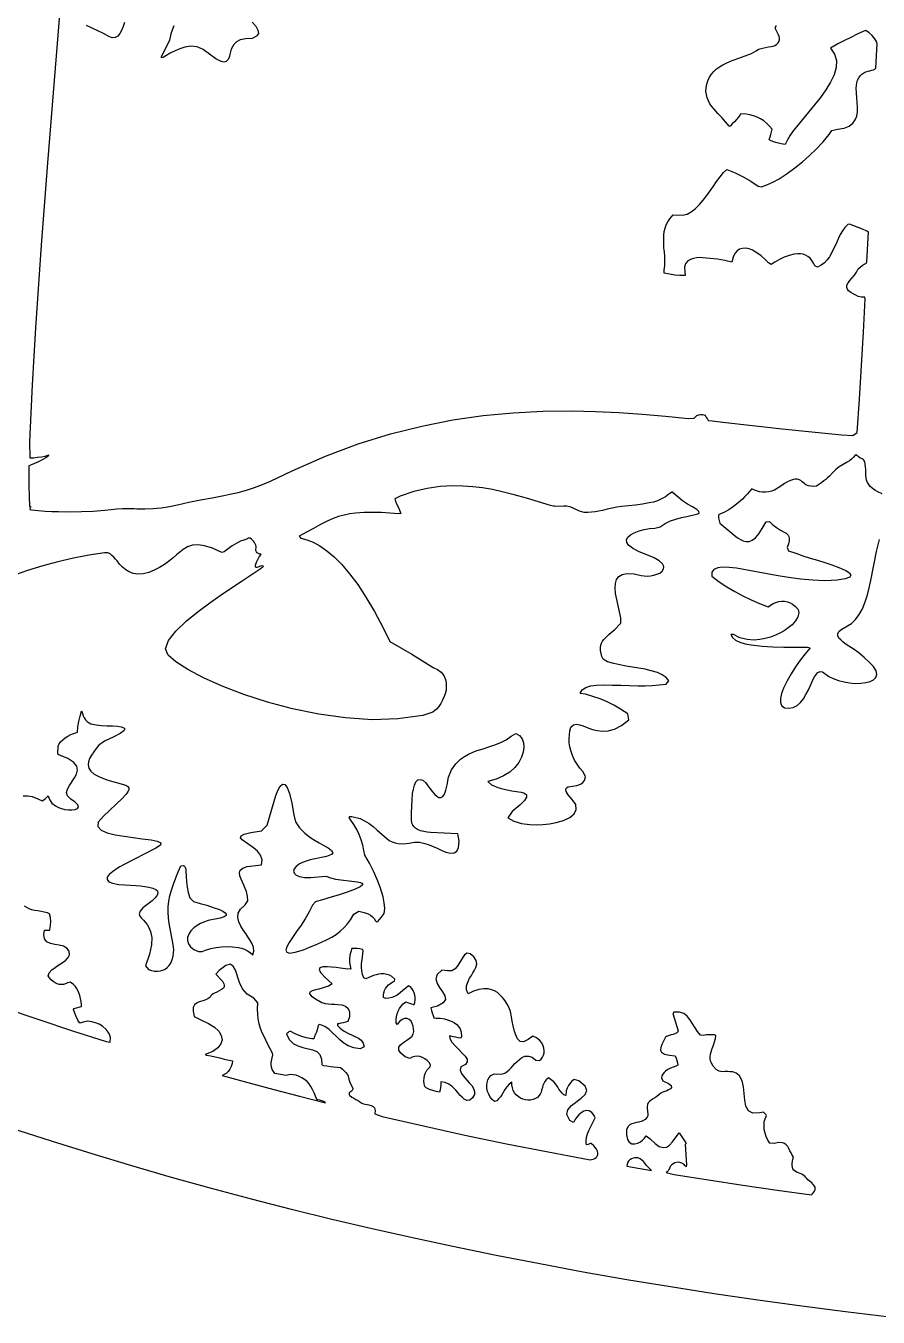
# Model space of a CAD drawing. Extents: x 0.2 to 24.2, y 0.3 to 12.3.
# Drawn here: x 5.67 to 9.49, y 0.42 to 6.2 of the extents above; entities that cross this region are included whole.
import ezdxf

# ---------------------------------------------------------------- set-up
doc = ezdxf.new("R2010")
doc.units = 0
doc.linetypes.add('0', pattern=[0])
doc.layers.add('1', color=7, linetype='0')

msp = doc.modelspace()

# ---------------------------------------------------------------- linework, layer by layer
at = {"layer": '1'}
for points in [[(5.829041, 6.326448), (5.797791, 5.957796), (5.76825, 5.5889), (5.740663, 5.220003), (5.715028, 4.850863), (5.707215, 4.723665), (5.700135, 4.596224), (5.694032, 4.468782), (5.688661, 4.341341), (5.689637, 4.268831), (5.706971, 4.269808), (5.724061, 4.271517), (5.741151, 4.273958), (5.757997, 4.277132), (5.773133, 4.282991), (5.773133, 4.281038), (5.770448, 4.277376), (5.766541, 4.273226), (5.761415, 4.269564), (5.744813, 4.260286), (5.727967, 4.251741), (5.710389, 4.243929), (5.692811, 4.236849), (5.685487, 4.233675), (5.68451, 4.188265), (5.684754, 4.142611), (5.685975, 4.0972), (5.688416, 4.05179), (5.689881, 4.051302), (5.691346, 4.051058), (5.692567, 4.05057), (5.694032, 4.050081), (5.689637, 4.040804), (5.689149, 4.040071), (5.689881, 4.038607), (5.69745, 4.036409), (5.727479, 4.033236), (5.757508, 4.030794), (5.787538, 4.029329), (5.817567, 4.028841), (5.869325, 4.028109), (5.921327, 4.029085), (5.973084, 4.031282), (6.024842, 4.034945), (6.053895, 4.038363), (6.079286, 4.041536), (6.10492, 4.043245), (6.130555, 4.043245), (6.15619, 4.042025), (6.168397, 4.041536), (6.205018, 4.04056), (6.241639, 4.042025), (6.278016, 4.045443), (6.314149, 4.051302), (6.349793, 4.059359), (6.401551, 4.070345), (6.453309, 4.080843), (6.505311, 4.090853), (6.557313, 4.100618), (6.584413, 4.106478), (6.62201, 4.114779), (6.65912, 4.124788), (6.695497, 4.136263), (6.731629, 4.149691), (6.76703, 4.164583), (6.862977, 4.211214), (7.013124, 4.2764), (7.159852, 4.331087), (7.303651, 4.376009), (7.444276, 4.411409), (7.582704, 4.438753), (7.71869, 4.458284), (7.853211, 4.47098), (7.986024, 4.477571), (8.117372, 4.479036), (8.221864, 4.476351), (8.326112, 4.471712), (8.43036, 4.464876), (8.534364, 4.456087), (8.638368, 4.445345), (8.66327, 4.446077), (8.668397, 4.453157), (8.675233, 4.458773), (8.68329, 4.462191), (8.692079, 4.463655), (8.700868, 4.462679), (8.705995, 4.461458), (8.710877, 4.459749), (8.715028, 4.454134), (8.718934, 4.448519), (8.722596, 4.442659), (8.726258, 4.4368), (8.743592, 4.434114), (8.790956, 4.428988), (8.923768, 4.413363), (9.056825, 4.398714), (9.189881, 4.385042), (9.323182, 4.372347), (9.372499, 4.368441), (9.392762, 4.382845), (9.403016, 4.532259), (9.412293, 4.681673), (9.420594, 4.831087), (9.427674, 4.980745), (9.426209, 4.987581), (9.409852, 4.987825), (9.397401, 4.991488), (9.385926, 4.99637), (9.37494, 5.00223), (9.364442, 5.008821), (9.354432, 5.01639), (9.348573, 5.023958), (9.346131, 5.031771), (9.346375, 5.039827), (9.348817, 5.047396), (9.353456, 5.053988), (9.359559, 5.062044), (9.370301, 5.074251), (9.380067, 5.086946), (9.389344, 5.100374), (9.397645, 5.11429), (9.405457, 5.122591), (9.414491, 5.129671), (9.424256, 5.13553), (9.434754, 5.139925), (9.436463, 5.147249), (9.442567, 5.278841), (9.435975, 5.282747), (9.416688, 5.291536), (9.397401, 5.299837), (9.377625, 5.30765), (9.35785, 5.314974), (9.35077, 5.313509), (9.338075, 5.299593), (9.326844, 5.284456), (9.316834, 5.268343), (9.308534, 5.251497), (9.301209, 5.234407), (9.293641, 5.217562), (9.285584, 5.20096), (9.277528, 5.184359), (9.268739, 5.168978), (9.257997, 5.154818), (9.24579, 5.142122), (9.232118, 5.130892), (9.215516, 5.122347), (9.202577, 5.128695), (9.197206, 5.140657), (9.190125, 5.151888), (9.181581, 5.161898), (9.171571, 5.170443), (9.161317, 5.175814), (9.150575, 5.17972), (9.1391, 5.181673), (9.127625, 5.181917), (9.111024, 5.180452), (9.088319, 5.174593), (9.066102, 5.166536), (9.044862, 5.156527), (9.024598, 5.144564), (9.007752, 5.134066), (8.995545, 5.14139), (8.97992, 5.158236), (8.962586, 5.173128), (8.943788, 5.186556), (8.923768, 5.197786), (8.91327, 5.202181), (8.90204, 5.205111), (8.890809, 5.206575), (8.879334, 5.206331), (8.866395, 5.202913), (8.855165, 5.195345), (8.845155, 5.182894), (8.837342, 5.166292), (8.831727, 5.144808), (8.799745, 5.151644), (8.767274, 5.157259), (8.734803, 5.161409), (8.702088, 5.164583), (8.687928, 5.165071), (8.673768, 5.163851), (8.659852, 5.160921), (8.64618, 5.156771), (8.633241, 5.148714), (8.624207, 5.137239), (8.619813, 5.121614), (8.62079, 5.101839), (8.623231, 5.084505), (8.599549, 5.084505), (8.575868, 5.086458), (8.552186, 5.090364), (8.529237, 5.09598), (8.529237, 5.108431), (8.53119, 5.128939), (8.531922, 5.149202), (8.531434, 5.16971), (8.529725, 5.190218), (8.527772, 5.209017), (8.526795, 5.227816), (8.526551, 5.246614), (8.52704, 5.265413), (8.529237, 5.281038), (8.532899, 5.296175), (8.53827, 5.310823), (8.54535, 5.324739), (8.553895, 5.337923), (8.56952, 5.356234), (8.611268, 5.35428), (8.631043, 5.359652), (8.650086, 5.369417), (8.668153, 5.383333), (8.686463, 5.402132), (8.703553, 5.421663), (8.719666, 5.442171), (8.734803, 5.463655), (8.748963, 5.484652), (8.763612, 5.505404), (8.778993, 5.525667), (8.794618, 5.545687), (8.809022, 5.558626), (8.845887, 5.543489), (8.881776, 5.5264), (8.916688, 5.506868), (8.950135, 5.48514), (8.964295, 5.48221), (8.988954, 5.489779), (9.015565, 5.501741), (9.043397, 5.517366), (9.079286, 5.541048), (9.113954, 5.566195), (9.147401, 5.593294), (9.179627, 5.621614), (9.210389, 5.651644), (9.239686, 5.682894), (9.267518, 5.715609), (9.278993, 5.732943), (9.304872, 5.73929), (9.334657, 5.744417), (9.357362, 5.753206), (9.373475, 5.765657), (9.384217, 5.780794), (9.390565, 5.798128), (9.393739, 5.817415), (9.393983, 5.838167), (9.39203, 5.859407), (9.390565, 5.880404), (9.389344, 5.901644), (9.388368, 5.922884), (9.3891, 5.934847), (9.391297, 5.94681), (9.394715, 5.958284), (9.399842, 5.969271), (9.405946, 5.97806), (9.413514, 5.985384), (9.422059, 5.991488), (9.431581, 5.996126), (9.441834, 5.999056), (9.449647, 6.000765), (9.457459, 6.002962), (9.465028, 6.005648), (9.472352, 6.008577), (9.476502, 6.012484), (9.481385, 6.122103), (9.480897, 6.128939), (9.471375, 6.144075), (9.459901, 6.157991), (9.446473, 6.169954), (9.431825, 6.180208), (9.421815, 6.177523), (9.393006, 6.163851), (9.363954, 6.149935), (9.335389, 6.136019), (9.306581, 6.121859), (9.273622, 6.102571), (9.290956, 6.075716), (9.2995, 6.046175), (9.29828, 6.014925), (9.289247, 5.982454), (9.273622, 5.949495), (9.25287, 5.91556), (9.228211, 5.881868), (9.120545, 5.750521), (9.106385, 5.731722), (9.093202, 5.712191), (9.081239, 5.692171), (9.070497, 5.671175), (9.052674, 5.673861), (9.035096, 5.678011), (9.018006, 5.683382), (9.001405, 5.690218), (8.999207, 5.693148), (9.00287, 5.704622), (9.006288, 5.716341), (9.009217, 5.72806), (9.011659, 5.739779), (9.000672, 5.753206), (8.988465, 5.765413), (8.975038, 5.7764), (8.960633, 5.785677), (8.945252, 5.793489), (8.928895, 5.799837), (8.912293, 5.804232), (8.895204, 5.806917), (8.87079, 5.808382), (8.868348, 5.803011), (8.860536, 5.792269), (8.852235, 5.782015), (8.843202, 5.772493), (8.833436, 5.76346), (8.824159, 5.75223), (8.819764, 5.75345), (8.803163, 5.772493), (8.786317, 5.791536), (8.769227, 5.810335), (8.752137, 5.82889), (8.742372, 5.841341), (8.733827, 5.853304), (8.726747, 5.866243), (8.721375, 5.879915), (8.717713, 5.894075), (8.71576, 5.908724), (8.716493, 5.924349), (8.719666, 5.940706), (8.724549, 5.956331), (8.731629, 5.971468), (8.740418, 5.985384), (8.751405, 5.997835), (8.763612, 6.009066), (8.776795, 6.019075), (8.790956, 6.027376), (8.806092, 6.034456), (8.825868, 6.043001), (8.907655, 6.073275), (8.918885, 6.078402), (8.929872, 6.084017), (8.940614, 6.090364), (8.950868, 6.0972), (8.956483, 6.099398), (8.969178, 6.102327), (8.982118, 6.105013), (8.995057, 6.107454), (9.007997, 6.109407), (9.016053, 6.111361), (9.023866, 6.114534), (9.03119, 6.118441), (9.038026, 6.123568), (9.041932, 6.130648), (9.044374, 6.13846), (9.044862, 6.146517), (9.043397, 6.154329), (9.040223, 6.161898), (9.027772, 6.188021), (9.027284, 6.192171), (9.027772, 6.196321), (9.029481, 6.199984), (9.032166, 6.203157)], [(6.112733, 6.216585), (6.106874, 6.198763), (6.100526, 6.181185), (6.092713, 6.167269), (6.083436, 6.156038), (6.071961, 6.149202), (6.058778, 6.147982), (6.043397, 6.153841), (6.018739, 6.16678), (5.993836, 6.179476), (5.96869, 6.191683), (5.943299, 6.203402)], [(6.684266, 6.218782), (6.700624, 6.199984), (6.710389, 6.18265), (6.712586, 6.167757), (6.704286, 6.155062), (6.684022, 6.145784), (6.654725, 6.143587), (6.631532, 6.139437), (6.614442, 6.130892), (6.602479, 6.118685), (6.596375, 6.108187), (6.591249, 6.0972), (6.587342, 6.085726), (6.584657, 6.073763), (6.580995, 6.060335), (6.575868, 6.049105), (6.568788, 6.041536), (6.558045, 6.039339), (6.542665, 6.043734), (6.521424, 6.05472), (6.46576, 6.096224), (6.438172, 6.10721), (6.410829, 6.11014), (6.383729, 6.106478), (6.361268, 6.099154), (6.33954, 6.09012), (6.318299, 6.079378), (6.29828, 6.067171), (6.286317, 6.060335), (6.279237, 6.058382), (6.278504, 6.063509), (6.28412, 6.077181), (6.315858, 6.137972), (6.323182, 6.17264), (6.335633, 6.202913)], [(9.50409, 4.107454), (9.484315, 4.11722), (9.475282, 4.122347), (9.466737, 4.128206), (9.458436, 4.134554), (9.450624, 4.14139), (9.444032, 4.149935), (9.438661, 4.159212), (9.434754, 4.169466), (9.432557, 4.179964), (9.431825, 4.190706), (9.431581, 4.203646), (9.430848, 4.216585), (9.430116, 4.22928), (9.428895, 4.24222), (9.426698, 4.250032), (9.425477, 4.254915), (9.422791, 4.259066), (9.419129, 4.262239), (9.414491, 4.264437), (9.407166, 4.268343), (9.400086, 4.272738), (9.393495, 4.27762), (9.386903, 4.282747), (9.384217, 4.281282), (9.376161, 4.272005), (9.367372, 4.26346), (9.357606, 4.255892), (9.347108, 4.249544), (9.329286, 4.240023), (9.31244, 4.228792), (9.296327, 4.216341), (9.281678, 4.202669), (9.268006, 4.187532), (9.260194, 4.17972), (9.252137, 4.172396), (9.243592, 4.16556), (9.234559, 4.159456), (9.228944, 4.154818), (9.223329, 4.150667), (9.217225, 4.146761), (9.211122, 4.143099), (9.199159, 4.141634), (9.186952, 4.142122), (9.174989, 4.144075), (9.163514, 4.147738), (9.157655, 4.152376), (9.151795, 4.157259), (9.145936, 4.162386), (9.140321, 4.167513), (9.132508, 4.171419), (9.124207, 4.173616), (9.115418, 4.173861), (9.106874, 4.172396), (9.093446, 4.167269), (9.080506, 4.161165), (9.068055, 4.154085), (9.056092, 4.146029), (9.022645, 4.125032), (9.009706, 4.12015), (8.996522, 4.116732), (8.98285, 4.115267), (8.969178, 4.115511), (8.955506, 4.117708), (8.942323, 4.12137), (8.929627, 4.126741), (8.920594, 4.130648), (8.910829, 4.118685), (8.900331, 4.106966), (8.889588, 4.095736), (8.878602, 4.084749), (8.859803, 4.067171), (8.839784, 4.051302), (8.818299, 4.037142), (8.795838, 4.024935), (8.790711, 4.022982), (8.785584, 4.020784), (8.780457, 4.018343), (8.775331, 4.015902), (8.772401, 4.012239), (8.771424, 4.007601), (8.772157, 4.000521), (8.77826, 3.977327), (8.840516, 3.924349), (8.850038, 3.916536), (8.860291, 3.909456), (8.871034, 3.903353), (8.88202, 3.897738), (8.895692, 3.894564), (8.90912, 3.89554), (8.923036, 3.900911), (8.93744, 3.911898), (8.952332, 3.928499), (8.967957, 3.952425), (8.984803, 3.982943), (8.999452, 3.984407), (9.015077, 3.970003), (9.032166, 3.957064), (9.049989, 3.945345), (9.069032, 3.935579), (9.074403, 3.932161), (9.079041, 3.928011), (9.083192, 3.923128), (9.08661, 3.917757), (9.088319, 3.908968), (9.088075, 3.897982), (9.085145, 3.88431), (9.079774, 3.867952), (9.085145, 3.853304), (9.117372, 3.842073), (9.149598, 3.831331), (9.182069, 3.820833), (9.214784, 3.811068), (9.247254, 3.801302), (9.279237, 3.790316), (9.310731, 3.778109), (9.341981, 3.764925), (9.358582, 3.754183), (9.36493, 3.744417), (9.359071, 3.735628), (9.339295, 3.72806), (9.303163, 3.721712), (9.24994, 3.718782), (9.194764, 3.721712), (9.139588, 3.726839), (9.084657, 3.733919), (9.029969, 3.742952), (8.853211, 3.774935), (8.819276, 3.778841), (8.790956, 3.779573), (8.76825, 3.776888), (8.751405, 3.769564), (8.741395, 3.757601), (8.741639, 3.73929), (8.774842, 3.714876), (8.809266, 3.692171), (8.844422, 3.670931), (8.880799, 3.6514), (8.917909, 3.633577), (8.95575, 3.61722), (8.994325, 3.602816), (9.005311, 3.610628), (9.01703, 3.61722), (9.029237, 3.622591), (9.042176, 3.626497), (9.054872, 3.627962), (9.067567, 3.627474), (9.080018, 3.625032), (9.091981, 3.620882), (9.103211, 3.614779), (9.116883, 3.604525), (9.12787, 3.591341), (9.131532, 3.575716), (9.127381, 3.558626), (9.117127, 3.54056), (9.101014, 3.522493), (9.084168, 3.508333), (9.066102, 3.495882), (9.047059, 3.484896), (9.02704, 3.475618), (9.00409, 3.467073), (8.980409, 3.460482), (8.956239, 3.456087), (8.931825, 3.454134), (8.899598, 3.456331), (8.868104, 3.464144), (8.838319, 3.478548), (8.826844, 3.478792), (8.834413, 3.46512), (8.848084, 3.453646), (8.867127, 3.444613), (8.891053, 3.437288), (8.918153, 3.431917), (8.966981, 3.42679), (9.015809, 3.423616), (9.064881, 3.422152), (9.113954, 3.42264), (9.170594, 3.422884), (9.182557, 3.41971), (9.15912, 3.392122), (9.136903, 3.363558), (9.116395, 3.333773), (9.097108, 3.303255), (9.079286, 3.271761), (9.063172, 3.23929), (9.053895, 3.214632), (9.049012, 3.192659), (9.048768, 3.174593), (9.054383, 3.160677), (9.066834, 3.1514), (9.086122, 3.148958), (9.106629, 3.152376), (9.124207, 3.161409), (9.139344, 3.174593), (9.152528, 3.19095), (9.16327, 3.209749), (9.173524, 3.228792), (9.182801, 3.248323), (9.191346, 3.268099), (9.196229, 3.279085), (9.202088, 3.289583), (9.208924, 3.299593), (9.216737, 3.30887), (9.226502, 3.313509), (9.237245, 3.312288), (9.265565, 3.291536), (9.28534, 3.281282), (9.309266, 3.272738), (9.33368, 3.266634), (9.358582, 3.262239), (9.383729, 3.260286), (9.40912, 3.26053), (9.431581, 3.26346), (9.451112, 3.268343), (9.466249, 3.276155), (9.476258, 3.286654), (9.480165, 3.299837), (9.476991, 3.31595), (9.465272, 3.335238), (9.446717, 3.355745), (9.423524, 3.376497), (9.399354, 3.396273), (9.374207, 3.414583), (9.348084, 3.431429), (9.337831, 3.438509), (9.328065, 3.446077), (9.318788, 3.454378), (9.310243, 3.463167), (9.30536, 3.473177), (9.305604, 3.482943), (9.311707, 3.493196), (9.324159, 3.50345), (9.366639, 3.528109), (9.385682, 3.546175), (9.401795, 3.568148), (9.415711, 3.594027), (9.427918, 3.624788), (9.438172, 3.656038), (9.446717, 3.688021), (9.453309, 3.720247), (9.478456, 3.85013), (9.492127, 3.903597)], [(5.66034, 2.757113), (5.679139, 2.757845), (5.700624, 2.75345), (5.725038, 2.743929), (5.745057, 2.734652), (5.752381, 2.739534), (5.759217, 2.744905), (5.765565, 2.751009), (5.771424, 2.757357), (5.777284, 2.740999), (5.788758, 2.724886), (5.804139, 2.712435), (5.817567, 2.705355), (5.831971, 2.699739), (5.846864, 2.696077), (5.862, 2.694124), (5.877381, 2.694124), (5.892518, 2.695833), (5.902772, 2.700716), (5.906922, 2.70804), (5.904237, 2.717073), (5.893006, 2.72806), (5.872499, 2.741488), (5.858094, 2.75638), (5.853944, 2.771761), (5.857606, 2.78763), (5.866639, 2.803988), (5.889588, 2.837679), (5.898866, 2.854769), (5.903016, 2.872103), (5.899842, 2.889681), (5.886415, 2.906771), (5.860291, 2.923616), (5.819276, 2.940706), (5.81537, 2.94388), (5.816834, 2.981478), (5.818788, 2.986605), (5.827332, 2.998079), (5.837098, 3.008333), (5.84784, 3.017122), (5.860047, 3.024691), (5.872743, 3.030794), (5.879823, 3.033968), (5.887147, 3.036654), (5.894715, 3.039095), (5.902284, 3.041292), (5.904725, 3.065462), (5.908875, 3.089144), (5.914247, 3.112825), (5.921327, 3.136019), (5.923036, 3.135775), (5.924745, 3.125277), (5.927918, 3.115023), (5.932801, 3.105501), (5.939149, 3.096712), (5.946717, 3.089388), (5.955506, 3.08304), (5.962831, 3.079622), (5.986756, 3.075472), (6.010926, 3.072298), (6.035096, 3.070345), (6.05951, 3.069613), (6.081239, 3.068148), (6.098817, 3.06595), (6.110536, 3.062044), (6.114686, 3.056429), (6.110047, 3.047884), (6.094178, 3.036654), (6.066102, 3.021273), (6.02411, 3.001741), (5.997743, 2.983187), (5.986756, 2.968782), (5.976258, 2.954134), (5.966249, 2.938997), (5.956971, 2.923616), (5.9516, 2.909456), (5.950135, 2.89554), (5.953309, 2.88138), (5.962342, 2.867952), (5.978211, 2.854769), (6.001893, 2.841585), (6.034364, 2.82889), (6.119081, 2.804232), (6.12787, 2.799349), (6.132752, 2.793489), (6.132752, 2.785921), (6.128114, 2.775667), (6.118592, 2.762484), (6.102967, 2.745394), (6.019715, 2.66678), (5.995545, 2.639193), (5.994081, 2.619417), (6.008485, 2.603792), (6.03534, 2.592073), (6.070985, 2.582796), (6.111268, 2.576693), (6.151551, 2.570833), (6.191834, 2.565462), (6.232362, 2.560335), (6.259706, 2.553988), (6.275331, 2.546663), (6.274842, 2.536898), (6.25287, 2.522493), (6.109315, 2.448763), (6.092225, 2.439241), (6.075868, 2.428743), (6.059999, 2.417269), (6.044862, 2.404818), (6.036073, 2.392855), (6.03534, 2.382113), (6.042665, 2.373079), (6.060243, 2.365999), (6.087586, 2.360384), (6.165711, 2.355989), (6.184754, 2.354525), (6.203553, 2.352083), (6.222108, 2.348665), (6.240663, 2.344515), (6.253846, 2.338655), (6.261415, 2.331575), (6.263124, 2.32303), (6.259706, 2.313021), (6.250672, 2.301302), (6.236756, 2.287874), (6.195741, 2.255892), (6.18329, 2.241243), (6.179139, 2.229525), (6.181581, 2.219271), (6.188661, 2.209749), (6.197694, 2.200716), (6.205995, 2.191195), (6.214051, 2.181185), (6.221375, 2.170687), (6.230165, 2.150179), (6.235047, 2.123568), (6.234071, 2.09012), (6.22577, 2.048372), (6.207948, 1.996859), (6.221131, 1.980257), (6.233827, 1.975863), (6.24701, 1.973177), (6.260438, 1.972445), (6.273866, 1.973665), (6.285096, 1.976839), (6.295594, 1.98221), (6.304872, 1.98929), (6.312684, 1.997835), (6.321473, 2.011751), (6.327088, 2.025423), (6.330995, 2.039583), (6.333192, 2.054232), (6.333436, 2.06888), (6.331727, 2.092318), (6.312928, 2.186312), (6.309754, 2.211214), (6.308534, 2.236116), (6.309266, 2.261019), (6.311952, 2.285921), (6.316834, 2.310335), (6.32367, 2.334505), (6.332704, 2.362337), (6.342957, 2.390169), (6.354188, 2.417269), (6.366151, 2.444124), (6.375428, 2.445589), (6.381532, 2.442171), (6.385438, 2.4368), (6.387635, 2.42972), (6.388368, 2.420931), (6.388612, 2.396761), (6.390321, 2.372591), (6.393495, 2.348421), (6.398377, 2.324739), (6.405946, 2.300814), (6.422791, 2.283968), (6.452088, 2.275911), (6.481141, 2.267366), (6.510194, 2.258089), (6.538758, 2.248079), (6.553651, 2.240999), (6.564149, 2.234407), (6.569032, 2.227816), (6.567811, 2.221468), (6.559022, 2.215609), (6.542176, 2.210482), (6.487977, 2.199007), (6.470643, 2.193392), (6.454041, 2.186068), (6.438416, 2.177279), (6.423524, 2.16678), (6.409852, 2.153353), (6.400575, 2.138704), (6.395692, 2.123812), (6.395448, 2.109407), (6.399842, 2.095247), (6.409364, 2.082064), (6.424256, 2.070345), (6.44452, 2.060823), (6.461366, 2.060579), (6.475282, 2.066927), (6.498963, 2.074007), (6.523133, 2.079134), (6.547791, 2.082308), (6.57245, 2.083284), (6.597108, 2.082064), (6.621766, 2.07889), (6.636415, 2.07596), (6.650575, 2.071077), (6.664002, 2.064241), (6.676454, 2.055941), (6.687684, 2.046175), (6.692811, 2.062532), (6.690858, 2.079622), (6.683534, 2.097689), (6.674745, 2.112337), (6.665467, 2.126741), (6.655702, 2.140657), (6.645692, 2.154573), (6.633485, 2.173861), (6.624452, 2.193392), (6.620301, 2.212923), (6.622254, 2.231722), (6.632508, 2.250521), (6.653016, 2.268831), (6.665467, 2.288118), (6.664002, 2.30887), (6.658875, 2.32889), (6.65326, 2.342806), (6.647401, 2.356722), (6.641297, 2.370394), (6.634706, 2.383821), (6.629334, 2.398958), (6.627625, 2.412874), (6.631288, 2.424349), (6.642274, 2.433626), (6.661805, 2.440462), (6.726747, 2.448763), (6.728944, 2.471468), (6.721864, 2.491732), (6.708192, 2.50931), (6.690125, 2.524935), (6.639344, 2.560579), (6.632264, 2.569857), (6.63495, 2.578157), (6.649354, 2.586214), (6.678895, 2.593294), (6.726258, 2.600374), (6.751405, 2.625765), (6.790467, 2.758821), (6.800477, 2.78348), (6.810487, 2.800814), (6.820497, 2.809603), (6.83075, 2.808138), (6.84076, 2.794954), (6.851258, 2.767366), (6.861756, 2.724398), (6.870545, 2.671907), (6.878846, 2.640902), (6.89618, 2.613802), (6.919862, 2.59012), (6.946961, 2.569857), (6.966004, 2.557894), (6.985291, 2.546175), (7.004823, 2.534945), (7.024354, 2.523958), (7.039735, 2.512484), (7.045594, 2.502718), (7.039247, 2.493929), (7.018006, 2.485384), (6.943543, 2.470491), (6.91742, 2.462191), (6.896913, 2.452425), (6.88202, 2.441683), (6.872743, 2.430696), (6.869569, 2.420198), (6.872499, 2.410433), (6.881532, 2.401888), (6.896913, 2.395784), (6.918641, 2.392366), (6.946961, 2.391878), (7.015077, 2.397493), (7.034608, 2.390413), (7.058045, 2.385042), (7.153993, 2.372591), (7.169618, 2.369173), (7.178407, 2.364779), (7.178407, 2.358675), (7.168153, 2.350374), (7.145448, 2.339632), (7.109315, 2.325472), (7.074159, 2.314241), (7.038758, 2.303255), (7.003358, 2.292757), (6.967957, 2.282503), (6.95453, 2.268587), (6.939149, 2.237581), (6.922059, 2.207552), (6.903504, 2.178499), (6.883241, 2.150423), (6.850038, 2.101107), (6.839784, 2.08182), (6.835633, 2.066683), (6.839295, 2.057161), (6.852479, 2.053988), (6.877381, 2.057161), (6.914491, 2.068636), (6.941346, 2.079622), (6.967957, 2.090853), (6.994569, 2.102083), (7.020936, 2.113802), (7.041444, 2.124544), (7.060731, 2.136995), (7.078797, 2.151155), (7.095643, 2.167025), (7.111024, 2.184359), (7.124696, 2.202913), (7.140321, 2.227571), (7.162049, 2.240999), (7.185975, 2.235628), (7.204041, 2.228548), (7.213807, 2.222933), (7.222596, 2.215853), (7.230409, 2.207796), (7.236756, 2.198519), (7.23993, 2.194613), (7.243348, 2.192904), (7.247254, 2.195101), (7.262391, 2.212923), (7.275331, 2.230013), (7.277772, 2.252962), (7.276063, 2.278353), (7.270936, 2.305452), (7.258485, 2.344271), (7.244081, 2.382601), (7.227479, 2.41971), (7.209168, 2.456087), (7.188661, 2.491488), (7.184754, 2.512728), (7.179383, 2.536898), (7.172059, 2.560823), (7.163026, 2.584017), (7.152528, 2.606478), (7.140321, 2.628206), (7.126405, 2.648958), (7.121034, 2.657503), (7.119569, 2.662386), (7.122254, 2.664827), (7.130555, 2.664339), (7.16742, 2.65555), (7.188172, 2.645296), (7.207948, 2.633089), (7.226747, 2.619173), (7.244081, 2.603792), (7.286805, 2.565706), (7.298524, 2.557894), (7.311219, 2.551546), (7.324647, 2.546907), (7.338563, 2.543978), (7.36078, 2.542757), (7.387635, 2.545687), (7.411805, 2.55057), (7.434266, 2.550081), (7.457948, 2.544466), (7.476258, 2.537874), (7.494569, 2.53055), (7.512391, 2.522738), (7.530213, 2.514437), (7.552186, 2.505648), (7.571717, 2.500765), (7.588075, 2.501741), (7.601014, 2.509554), (7.608827, 2.5264), (7.611512, 2.554232), (7.604676, 2.587679), (7.483094, 2.593294), (7.467957, 2.594271), (7.452821, 2.596956), (7.438416, 2.601107), (7.424256, 2.606966), (7.416444, 2.612093), (7.409608, 2.618685), (7.403993, 2.626253), (7.399598, 2.634554), (7.397889, 2.651888), (7.397889, 2.680696), (7.398622, 2.709505), (7.400331, 2.738314), (7.402772, 2.766878), (7.406434, 2.78763), (7.411317, 2.805452), (7.417909, 2.819124), (7.425965, 2.828157), (7.436463, 2.830843), (7.44867, 2.827181), (7.462098, 2.815462), (7.471375, 2.80179), (7.481141, 2.788607), (7.491395, 2.775667), (7.502137, 2.763216), (7.511659, 2.754915), (7.520692, 2.750277), (7.529481, 2.749544), (7.537782, 2.754183), (7.545106, 2.764925), (7.552186, 2.781771), (7.558045, 2.806917), (7.563416, 2.84012), (7.577088, 2.873568), (7.595887, 2.899935), (7.617127, 2.920687), (7.634461, 2.932894), (7.652528, 2.943636), (7.671815, 2.952669), (7.69159, 2.959993), (7.718202, 2.96805), (7.744569, 2.976595), (7.770936, 2.985872), (7.797059, 2.995394), (7.821473, 3.008333), (7.844422, 3.024446), (7.86493, 3.036165), (7.881288, 3.026644), (7.892762, 3.012484), (7.899598, 2.994905), (7.901307, 2.974398), (7.898377, 2.952181), (7.890565, 2.929476), (7.877625, 2.906282), (7.859803, 2.884066), (7.837342, 2.863558), (7.809754, 2.84598), (7.777528, 2.831575), (7.740174, 2.82181), (7.756532, 2.806429), (7.784852, 2.794222), (7.805116, 2.788363), (7.825624, 2.78348), (7.846375, 2.779573), (7.867127, 2.776644), (7.888368, 2.772982), (7.903993, 2.768587), (7.913026, 2.761507), (7.913026, 2.751253), (7.903504, 2.736361), (7.882264, 2.715364), (7.848084, 2.687288), (7.828553, 2.658724), (7.855897, 2.643831), (7.889588, 2.634066), (7.927186, 2.628695), (7.956727, 2.627718), (7.986268, 2.628695), (8.015809, 2.631868), (8.044862, 2.637239), (8.078553, 2.647493), (8.106385, 2.660921), (8.125916, 2.677279), (8.135438, 2.696321), (8.132997, 2.717806), (8.116395, 2.740999), (8.099061, 2.761995), (8.090028, 2.776888), (8.088075, 2.786898), (8.091493, 2.793245), (8.099061, 2.796907), (8.137147, 2.803011), (8.147401, 2.805696), (8.156678, 2.810579), (8.164979, 2.817171), (8.171571, 2.825472), (8.176942, 2.841829), (8.165956, 2.864534), (8.151551, 2.880892), (8.138612, 2.89847), (8.127381, 2.917025), (8.118104, 2.9368), (8.110536, 2.959505), (8.106385, 2.976839), (8.104188, 2.994417), (8.103456, 3.012239), (8.104432, 3.030062), (8.107118, 3.04764), (8.111512, 3.064974), (8.122743, 3.074495), (8.135438, 3.077425), (8.149842, 3.075228), (8.166444, 3.069857), (8.186707, 3.061312), (8.207704, 3.054476), (8.229188, 3.049349), (8.251161, 3.046419), (8.277528, 3.048128), (8.306336, 3.055941), (8.337098, 3.071566), (8.370057, 3.096956), (8.366151, 3.124544), (8.332948, 3.145052), (8.303651, 3.162142), (8.273133, 3.177279), (8.241883, 3.190706), (8.209901, 3.201937), (8.177186, 3.211458), (8.154237, 3.214876), (8.15326, 3.216829), (8.162293, 3.231722), (8.178163, 3.24222), (8.199647, 3.249056), (8.226502, 3.252474), (8.257508, 3.253695), (8.296082, 3.252718), (8.334657, 3.251741), (8.373231, 3.250765), (8.411805, 3.249544), (8.443543, 3.249544), (8.475282, 3.250765), (8.506776, 3.25345), (8.53827, 3.257357), (8.549012, 3.271029), (8.537049, 3.286165), (8.519715, 3.298372), (8.498231, 3.308382), (8.470887, 3.316439), (8.443299, 3.323519), (8.415223, 3.32889), (8.387147, 3.333284), (8.359071, 3.337435), (8.330995, 3.342562), (8.303163, 3.349154), (8.275819, 3.356722), (8.255799, 3.367952), (8.250428, 3.380648), (8.246522, 3.394075), (8.244081, 3.407503), (8.243104, 3.421419), (8.244569, 3.430941), (8.247499, 3.440218), (8.252137, 3.449007), (8.258241, 3.456575), (8.269715, 3.467562), (8.281434, 3.478304), (8.293641, 3.488802), (8.305848, 3.499056), (8.335145, 3.528841), (8.335389, 3.553743), (8.328553, 3.580843), (8.32245, 3.607943), (8.31659, 3.635042), (8.311463, 3.662386), (8.309266, 3.685823), (8.310243, 3.706575), (8.315125, 3.724154), (8.325624, 3.737825), (8.341249, 3.746859), (8.363709, 3.751009), (8.393739, 3.749544), (8.425721, 3.743196), (8.439881, 3.740755), (8.454041, 3.740023), (8.468202, 3.740999), (8.482118, 3.743685), (8.49579, 3.748079), (8.508729, 3.753939), (8.519715, 3.762484), (8.526063, 3.772249), (8.526795, 3.783724), (8.520692, 3.795687), (8.506776, 3.80887), (8.484071, 3.822542), (8.414002, 3.850618), (8.387147, 3.864534), (8.369813, 3.877962), (8.361268, 3.890902), (8.360291, 3.903353), (8.365907, 3.914583), (8.377625, 3.924837), (8.393739, 3.93387), (8.4162, 3.942171), (8.439393, 3.948275), (8.463075, 3.952425), (8.487, 3.954622), (8.51117, 3.960726), (8.533631, 3.975863), (8.556825, 3.986605), (8.580995, 3.995394), (8.605653, 4.00223), (8.630799, 4.007113), (8.679627, 4.018343), (8.685243, 4.022982), (8.684022, 4.029573), (8.674256, 4.038363), (8.655457, 4.050081), (8.632752, 4.062288), (8.611024, 4.076448), (8.59076, 4.092562), (8.571961, 4.11014), (8.567811, 4.115023), (8.563172, 4.115999), (8.556336, 4.111361), (8.549989, 4.106478), (8.53412, 4.095003), (8.517274, 4.085238), (8.499452, 4.077425), (8.480653, 4.071566), (8.46161, 4.067904), (8.431092, 4.062532), (8.400331, 4.058138), (8.369569, 4.054476), (8.338807, 4.05179), (8.317079, 4.048128), (8.29535, 4.043734), (8.273866, 4.039095), (8.252381, 4.033968), (8.236756, 4.031038), (8.220399, 4.027864), (8.203797, 4.025423), (8.187196, 4.024446), (8.17035, 4.024446), (8.159852, 4.026888), (8.149842, 4.030306), (8.140077, 4.0347), (8.130799, 4.040071), (8.118836, 4.046175), (8.105897, 4.050325), (8.092713, 4.052523), (8.079286, 4.052523), (8.044129, 4.05179), (8.038026, 4.052279), (8.031922, 4.053011), (8.025819, 4.054232), (8.019959, 4.055941), (7.966249, 4.072542), (7.912293, 4.088411), (7.85785, 4.103304), (7.803407, 4.117464), (7.75995, 4.12723), (7.716249, 4.134554), (7.672059, 4.139925), (7.62787, 4.143099), (7.583436, 4.143831), (7.526551, 4.140657), (7.468202, 4.132113), (7.408387, 4.117952), (7.347108, 4.097689), (7.323915, 4.085238), (7.324891, 4.079622), (7.329041, 4.068392), (7.333924, 4.057161), (7.339051, 4.046419), (7.344666, 4.035677), (7.350282, 4.020296), (7.339784, 4.018099), (7.301454, 4.021517), (7.263124, 4.023958), (7.224793, 4.024935), (7.186463, 4.024691), (7.147645, 4.021761), (7.12201, 4.018099), (7.09662, 4.012972), (7.071717, 4.006136), (7.047303, 3.997591), (7.023377, 3.987337), (6.991151, 3.970736), (6.958924, 3.953646), (6.927186, 3.936068), (6.895448, 3.918245), (6.90204, 3.909456), (6.929383, 3.90262), (6.958192, 3.891634), (6.988221, 3.875032), (7.019471, 3.853548), (7.052186, 3.825716), (7.085877, 3.791536), (7.121034, 3.750765), (7.156922, 3.702181), (7.194032, 3.646029), (7.232118, 3.58182), (7.27118, 3.508577), (7.301454, 3.44681), (7.350282, 3.418978), (7.398622, 3.390657), (7.446473, 3.361605), (7.494081, 3.33182), (7.514344, 3.322054), (7.530702, 3.310091), (7.54242, 3.295198), (7.549989, 3.278109), (7.552918, 3.262239), (7.553651, 3.246126), (7.55243, 3.230013), (7.548768, 3.214144), (7.543153, 3.199007), (7.536561, 3.184359), (7.528749, 3.170443), (7.519715, 3.157259), (7.509217, 3.145052), (7.493348, 3.131868), (7.448182, 3.116732), (7.337342, 3.100863), (7.221131, 3.097689), (7.102235, 3.105501), (6.983094, 3.122347), (6.865663, 3.146517), (6.753114, 3.176546), (6.647401, 3.210726), (6.550965, 3.247591), (6.466493, 3.284945), (6.39618, 3.32181), (6.342713, 3.355989), (6.308045, 3.385775), (6.296815, 3.415316), (6.309999, 3.452181), (6.343202, 3.494417), (6.391297, 3.539827), (6.449403, 3.586946), (6.495057, 3.620394), (6.5412, 3.653109), (6.588075, 3.684847), (6.635438, 3.715853), (6.719911, 3.772249), (6.735536, 3.785189), (6.726991, 3.785921), (6.706239, 3.778597), (6.703309, 3.778353), (6.700624, 3.779573), (6.699159, 3.782015), (6.698915, 3.784945), (6.699403, 3.789095), (6.703553, 3.802034), (6.709413, 3.814486), (6.716737, 3.826204), (6.725282, 3.836946), (6.724061, 3.837923), (6.722596, 3.838411), (6.721131, 3.8389), (6.719666, 3.8389), (6.712342, 3.841585), (6.707459, 3.844759), (6.703797, 3.849154), (6.7016, 3.854525), (6.700868, 3.86014), (6.701844, 3.865999), (6.702088, 3.872591), (6.700868, 3.878939), (6.69867, 3.885042), (6.695497, 3.890657), (6.691102, 3.896029), (6.686463, 3.901155), (6.681092, 3.90555), (6.675477, 3.9097), (6.671327, 3.910189), (6.667176, 3.9097), (6.663514, 3.908236), (6.660096, 3.905794), (6.65619, 3.903841), (6.65204, 3.902132), (6.647645, 3.900911), (6.64325, 3.899935), (6.635682, 3.897493), (6.615418, 3.886995), (6.595887, 3.875032), (6.577088, 3.862093), (6.559022, 3.848177), (6.5495, 3.845491), (6.50702, 3.864779), (6.47162, 3.876253), (6.442323, 3.880159), (6.41742, 3.877962), (6.395692, 3.870638), (6.376161, 3.859407), (6.36078, 3.847445), (6.345887, 3.834993), (6.330995, 3.822542), (6.316346, 3.809603), (6.292176, 3.791536), (6.269959, 3.777864), (6.246766, 3.76639), (6.222352, 3.756868), (6.19745, 3.749788), (6.17328, 3.748323), (6.152284, 3.751497), (6.133973, 3.758821), (6.118592, 3.768831), (6.104188, 3.78055), (6.091249, 3.793489), (6.079774, 3.807894), (6.072694, 3.816439), (6.065125, 3.824495), (6.057069, 3.832308), (6.048768, 3.839632), (6.03827, 3.844515), (6.023377, 3.844515), (5.953553, 3.833284), (5.884461, 3.819857), (5.815614, 3.803988), (5.747254, 3.785921), (5.679627, 3.765657), (5.628846, 3.747347)], [(5.579041, 1.807161), (5.729432, 1.755892), (5.880311, 1.706331), (6.031678, 1.65848), (6.049745, 1.655306), (6.050965, 1.675325), (6.044374, 1.694368), (6.031678, 1.711946), (6.014344, 1.726839), (5.999452, 1.735628), (5.983582, 1.74222), (5.966737, 1.746614), (5.949647, 1.748568), (5.928651, 1.74515), (5.91327, 1.739534), (5.904237, 1.753939), (5.896668, 1.76932), (5.890321, 1.784945), (5.885438, 1.801302), (5.886659, 1.805208), (5.92035, 1.814974), (5.920838, 1.82303), (5.918641, 1.836458), (5.915956, 1.849886), (5.912782, 1.863314), (5.908875, 1.876497), (5.904481, 1.886751), (5.898866, 1.896273), (5.892274, 1.905062), (5.884461, 1.912874), (5.87079, 1.923128), (5.858582, 1.919954), (5.849793, 1.915804), (5.840272, 1.913118), (5.830506, 1.912386), (5.820741, 1.913363), (5.811463, 1.916292), (5.802674, 1.920687), (5.793641, 1.927034), (5.78534, 1.934359), (5.777772, 1.942659), (5.770936, 1.951448), (5.776795, 1.965609), (5.78827, 1.978304), (5.802918, 1.989779), (5.814881, 1.997591), (5.826844, 2.005404), (5.838563, 2.013704), (5.850038, 2.022249), (5.861024, 2.033724), (5.866883, 2.046419), (5.865418, 2.0618), (5.855653, 2.076204), (5.840272, 2.084749), (5.821229, 2.089388), (5.801209, 2.092562), (5.781922, 2.096712), (5.765565, 2.104036), (5.754823, 2.116732), (5.751893, 2.136995), (5.755799, 2.15555), (5.77704, 2.155794), (5.779481, 2.159212), (5.782166, 2.17679), (5.782899, 2.194613), (5.781678, 2.212191), (5.77826, 2.229769), (5.76825, 2.234407), (5.75409, 2.237337), (5.73993, 2.240023), (5.725526, 2.24222), (5.711122, 2.244173), (5.698915, 2.247347), (5.687196, 2.251497), (5.675721, 2.257113), (5.665223, 2.263948)], [(9.537293, 0.424837), (9.34076, 0.448275), (9.144227, 0.473421), (8.948182, 0.500521), (8.752381, 0.529329), (8.556825, 0.560091), (8.361512, 0.592562), (8.166444, 0.626741), (7.971864, 0.662874), (7.777528, 0.700716), (7.583436, 0.740267), (7.402284, 0.779085), (7.221375, 0.819857), (7.0412, 0.862337), (6.861268, 0.906771), (6.681581, 0.952913), (6.502625, 1.000765), (6.324159, 1.050325), (6.14618, 1.101839), (5.96869, 1.155306), (5.791688, 1.210238), (5.637879, 1.260286)]]:
    msp.add_lwpolyline(points, dxfattribs=at)
for points in [[(8.224061, 1.138704), (8.227967, 1.142611), (8.230897, 1.147493), (8.232362, 1.153109), (8.232362, 1.158724), (8.229676, 1.167757), (8.225526, 1.176058), (8.220155, 1.18387), (8.213807, 1.190706), (8.201844, 1.202425), (8.197938, 1.201937), (8.19452, 1.200716), (8.191102, 1.199007), (8.187928, 1.19681), (8.18329, 1.195589), (8.180116, 1.198519), (8.178895, 1.212679), (8.181581, 1.228792), (8.185975, 1.244661), (8.191834, 1.259798), (8.199159, 1.274446), (8.217225, 1.310335), (8.219422, 1.317171), (8.21576, 1.326693), (8.204774, 1.340609), (8.193055, 1.347933), (8.180848, 1.349398), (8.168885, 1.34598), (8.156922, 1.339144), (8.146424, 1.329866), (8.137147, 1.319368), (8.12909, 1.307894), (8.122743, 1.295443), (8.106385, 1.30472), (8.09369, 1.331087), (8.09784, 1.35306), (8.113221, 1.371859), (8.157411, 1.404329), (8.175477, 1.420687), (8.183045, 1.438265), (8.175721, 1.458284), (8.147401, 1.48221), (8.125184, 1.488802), (8.115663, 1.480745), (8.107362, 1.471224), (8.100282, 1.46097), (8.094666, 1.449739), (8.090516, 1.438021), (8.088563, 1.417025), (8.080262, 1.419954), (8.071961, 1.427279), (8.064393, 1.435579), (8.057801, 1.444613), (8.052186, 1.454378), (8.044129, 1.466829), (8.034364, 1.477816), (8.023133, 1.487337), (8.010682, 1.49515), (7.99994, 1.487093), (7.994325, 1.479036), (7.98993, 1.470491), (7.986268, 1.461458), (7.983827, 1.452181), (7.980409, 1.440218), (7.977967, 1.431185), (7.973817, 1.42264), (7.968202, 1.414827), (7.961366, 1.408236), (7.953553, 1.402864), (7.942567, 1.398714), (7.930848, 1.396273), (7.919129, 1.39554), (7.907411, 1.396761), (7.895936, 1.399935), (7.885194, 1.404818), (7.875184, 1.411409), (7.866639, 1.419466), (7.859315, 1.428743), (7.853456, 1.439241), (7.849305, 1.450228), (7.847108, 1.464144), (7.847108, 1.476351), (7.835633, 1.466585), (7.825135, 1.455599), (7.816102, 1.443392), (7.808534, 1.430452), (7.80243, 1.420198), (7.795594, 1.410677), (7.787782, 1.401644), (7.779237, 1.393343), (7.769715, 1.389193), (7.759461, 1.398714), (7.750672, 1.4097), (7.743592, 1.421907), (7.738465, 1.435091), (7.735536, 1.448763), (7.734803, 1.462923), (7.736512, 1.474642), (7.740174, 1.486116), (7.74579, 1.496614), (7.753114, 1.506136), (7.758485, 1.509554), (7.764588, 1.511751), (7.77118, 1.512728), (7.777528, 1.512484), (7.805116, 1.513216), (7.815125, 1.516634), (7.825379, 1.523714), (7.834901, 1.531771), (7.84369, 1.54056), (7.851747, 1.549837), (7.86078, 1.559603), (7.870545, 1.569124), (7.880555, 1.577669), (7.891297, 1.58597), (7.905457, 1.591829), (7.920838, 1.59305), (7.937196, 1.587679), (7.955018, 1.574251), (7.970643, 1.572542), (7.978211, 1.579622), (7.984071, 1.588167), (7.988465, 1.597445), (7.991151, 1.607454), (7.991883, 1.617708), (7.990663, 1.627962), (7.987489, 1.637972), (7.980897, 1.6514), (7.970643, 1.663607), (7.957704, 1.673861), (7.941346, 1.68265), (7.919374, 1.667269), (7.899598, 1.656282), (7.883973, 1.658236), (7.872254, 1.670198), (7.863221, 1.690218), (7.857606, 1.709505), (7.852723, 1.728792), (7.848817, 1.748323), (7.845643, 1.768099), (7.840516, 1.792025), (7.835145, 1.809359), (7.8266, 1.825228), (7.816834, 1.84012), (7.805848, 1.85428), (7.793641, 1.867464), (7.782166, 1.876741), (7.769227, 1.884066), (7.755555, 1.889681), (7.741151, 1.893099), (7.721131, 1.893831), (7.699403, 1.890413), (7.675965, 1.883089), (7.651307, 1.871614), (7.643983, 1.888948), (7.643983, 1.906771), (7.649354, 1.924105), (7.658143, 1.94095), (7.665711, 1.952669), (7.673036, 1.964632), (7.679872, 1.977083), (7.686219, 1.989534), (7.689881, 2.005159), (7.687928, 2.020784), (7.67743, 2.036898), (7.66034, 2.05057), (7.646913, 2.052523), (7.635682, 2.045198), (7.625672, 2.031771), (7.605653, 1.998079), (7.593202, 1.983431), (7.578309, 1.974642), (7.559022, 1.973665), (7.533875, 1.976839), (7.512635, 1.957552), (7.50702, 1.938021), (7.512391, 1.918245), (7.523866, 1.898958), (7.537049, 1.880159), (7.547547, 1.862093), (7.549989, 1.845736), (7.540223, 1.830355), (7.513856, 1.816683), (7.484315, 1.808382), (7.487245, 1.797152), (7.490418, 1.785921), (7.494081, 1.774935), (7.498231, 1.763948), (7.507997, 1.762484), (7.526551, 1.761751), (7.544862, 1.758821), (7.562928, 1.754183), (7.580262, 1.747591), (7.59076, 1.741732), (7.600282, 1.734407), (7.608338, 1.725618), (7.61493, 1.715364), (7.620545, 1.699495), (7.62201, 1.680941), (7.618348, 1.673372), (7.607118, 1.675081), (7.596131, 1.677034), (7.584901, 1.679232), (7.573915, 1.681429), (7.567811, 1.68387), (7.569276, 1.672152), (7.579041, 1.654573), (7.593202, 1.637972), (7.638124, 1.592562), (7.646424, 1.579134), (7.647401, 1.566439), (7.638856, 1.554964), (7.618348, 1.544222), (7.615418, 1.529573), (7.62201, 1.514925), (7.629579, 1.503939), (7.637879, 1.493441), (7.646668, 1.483431), (7.655946, 1.473909), (7.667176, 1.460726), (7.675721, 1.447786), (7.68036, 1.434114), (7.679139, 1.420443), (7.671082, 1.405794), (7.658387, 1.395296), (7.64618, 1.393831), (7.634217, 1.399446), (7.623963, 1.408724), (7.614198, 1.418734), (7.60492, 1.429232), (7.596375, 1.440218), (7.581727, 1.455111), (7.565614, 1.467562), (7.548036, 1.475374), (7.529237, 1.477327), (7.529481, 1.472689), (7.528504, 1.462191), (7.527284, 1.451937), (7.525819, 1.441439), (7.523866, 1.431185), (7.508241, 1.434114), (7.49286, 1.438265), (7.477723, 1.44388), (7.463319, 1.450472), (7.458192, 1.456575), (7.455018, 1.468782), (7.453553, 1.481478), (7.454041, 1.494173), (7.456483, 1.506624), (7.460877, 1.518587), (7.466981, 1.529573), (7.473573, 1.537386), (7.481385, 1.54471), (7.483094, 1.553743), (7.476258, 1.563997), (7.467713, 1.57303), (7.458192, 1.580843), (7.447206, 1.586946), (7.435731, 1.591341), (7.424012, 1.592318), (7.412293, 1.591097), (7.401307, 1.587679), (7.391053, 1.58182), (7.369569, 1.5889), (7.349793, 1.605745), (7.341004, 1.619905), (7.341249, 1.632113), (7.348329, 1.642855), (7.357606, 1.650423), (7.367372, 1.657747), (7.377137, 1.664583), (7.387391, 1.670931), (7.398622, 1.680452), (7.405702, 1.691195), (7.407655, 1.702913), (7.407411, 1.714876), (7.405457, 1.726839), (7.401551, 1.73807), (7.395936, 1.748568), (7.387391, 1.75638), (7.37787, 1.76053), (7.367127, 1.760775), (7.355653, 1.757113), (7.344422, 1.748079), (7.332948, 1.734407), (7.329286, 1.741243), (7.328797, 1.754671), (7.330018, 1.768099), (7.333192, 1.781282), (7.337831, 1.793978), (7.344178, 1.805696), (7.351991, 1.816683), (7.361268, 1.826448), (7.371766, 1.834993), (7.380311, 1.832308), (7.388856, 1.829622), (7.397401, 1.826693), (7.405946, 1.823763), (7.409364, 1.82303), (7.412049, 1.833284), (7.414002, 1.844027), (7.414491, 1.855013), (7.413026, 1.865755), (7.410096, 1.876253), (7.405702, 1.886263), (7.399598, 1.895296), (7.393006, 1.903109), (7.384217, 1.907503), (7.37201, 1.896273), (7.359315, 1.88553), (7.346375, 1.875277), (7.332948, 1.865267), (7.321473, 1.858919), (7.309266, 1.85428), (7.296327, 1.851595), (7.283387, 1.850618), (7.272401, 1.854769), (7.272401, 1.865267), (7.273866, 1.875521), (7.27704, 1.88553), (7.281678, 1.895052), (7.288026, 1.903353), (7.29535, 1.910921), (7.301454, 1.916048), (7.308045, 1.920443), (7.314881, 1.924349), (7.322206, 1.927523), (7.322694, 1.936312), (7.30951, 1.948275), (7.298768, 1.954378), (7.287049, 1.958529), (7.274842, 1.960726), (7.262391, 1.96097), (7.250184, 1.959261), (7.239198, 1.956575), (7.228211, 1.952913), (7.217469, 1.949007), (7.207215, 1.944124), (7.194032, 1.938265), (7.18451, 1.942904), (7.179139, 1.958529), (7.175477, 1.974642), (7.173768, 1.990999), (7.174256, 2.007601), (7.176454, 2.023958), (7.182069, 2.064241), (7.178651, 2.069613), (7.166932, 2.072054), (7.155213, 2.073519), (7.14325, 2.074251), (7.131288, 2.074251), (7.125916, 2.059359), (7.122499, 2.043978), (7.12079, 2.028109), (7.121034, 2.012239), (7.122987, 1.996614), (7.126893, 1.981234), (7.10077, 1.983431), (7.08075, 1.986361), (7.060487, 1.989046), (7.040223, 1.990999), (7.019959, 1.992708), (7.000672, 1.991976), (6.988221, 1.987825), (6.984803, 1.979036), (6.991639, 1.964632), (7.010926, 1.94388), (7.042665, 1.916536), (7.026307, 1.906282), (7.012147, 1.900667), (6.997987, 1.896029), (6.983338, 1.892122), (6.968446, 1.889193), (6.953065, 1.884798), (6.943299, 1.879427), (6.941346, 1.871859), (6.948426, 1.861849), (6.967957, 1.848421), (6.99701, 1.83182), (7.011903, 1.827669), (7.026063, 1.826204), (7.039979, 1.825228), (7.054139, 1.824495), (7.068299, 1.824251), (7.08661, 1.82181), (7.102479, 1.816195), (7.114198, 1.806185), (7.120301, 1.790804), (7.119813, 1.768343), (7.112733, 1.747103), (7.102479, 1.744661), (7.092225, 1.74222), (7.082215, 1.739779), (7.071961, 1.737093), (7.066346, 1.736605), (7.067323, 1.729525), (7.077088, 1.719027), (7.087831, 1.709993), (7.099793, 1.702181), (7.112733, 1.696077), (7.160829, 1.673128), (7.17328, 1.663607), (7.182069, 1.651155), (7.186219, 1.634798), (7.168641, 1.626009), (7.139344, 1.629915), (7.11493, 1.638704), (7.094666, 1.650667), (7.077088, 1.665071), (7.028749, 1.711702), (7.009706, 1.724642), (6.987733, 1.734407), (6.979432, 1.730745), (6.978456, 1.720247), (6.976258, 1.709993), (6.972596, 1.700228), (6.967469, 1.69095), (6.965272, 1.686068), (6.963563, 1.681185), (6.962342, 1.675814), (6.961366, 1.670687), (6.952332, 1.669954), (6.926698, 1.674837), (6.901795, 1.682161), (6.877625, 1.691927), (6.854432, 1.70389), (6.851747, 1.702669), (6.849061, 1.701204), (6.846864, 1.699495), (6.844666, 1.697542), (6.842957, 1.696566), (6.841249, 1.695345), (6.839784, 1.694124), (6.838563, 1.692659), (6.850526, 1.667025), (6.86786, 1.649691), (6.888612, 1.638948), (6.911073, 1.631868), (6.955262, 1.620882), (6.973817, 1.612825), (6.987489, 1.599642), (6.995057, 1.579134), (6.996034, 1.553743), (7.003602, 1.551302), (7.019227, 1.548616), (7.034852, 1.546663), (7.050477, 1.544954), (7.066346, 1.543978), (7.08075, 1.541048), (7.089295, 1.534456), (7.097108, 1.527132), (7.104432, 1.519075), (7.11078, 1.510286), (7.113709, 1.503695), (7.117372, 1.489534), (7.122254, 1.475618), (7.128358, 1.462435), (7.135438, 1.449495), (7.135682, 1.445589), (7.134461, 1.441683), (7.13202, 1.438509), (7.128846, 1.436068), (7.125428, 1.433382), (7.12201, 1.431185), (7.119569, 1.427767), (7.118836, 1.423616), (7.119569, 1.419466), (7.121766, 1.416048), (7.130555, 1.4097), (7.139588, 1.403841), (7.14911, 1.398958), (7.15912, 1.394808), (7.166444, 1.387728), (7.175233, 1.382357), (7.183045, 1.379915), (7.190858, 1.377718), (7.198915, 1.376253), (7.206971, 1.375032), (7.217225, 1.372103), (7.225526, 1.367952), (7.231629, 1.360628), (7.234803, 1.35013), (7.233827, 1.335238), (7.266053, 1.322786), (7.451356, 1.280306), (7.637147, 1.239534), (7.823426, 1.200716), (8.00995, 1.163851), (8.196961, 1.128939), (8.204041, 1.130159), (8.211122, 1.132357), (8.217713, 1.135042)], [(7.013368, 1.384066), (7.005555, 1.388948), (6.99701, 1.392855), (6.988221, 1.39554), (6.978944, 1.397005), (6.974305, 1.398958), (6.968446, 1.413851), (6.962098, 1.428499), (6.955262, 1.442904), (6.947938, 1.457064), (6.939881, 1.468538), (6.930116, 1.479036), (6.919129, 1.48807), (6.907166, 1.495394), (6.895204, 1.501986), (6.882264, 1.506868), (6.868836, 1.509554), (6.855165, 1.510286), (6.837586, 1.505892), (6.786073, 1.515413), (6.779725, 1.523714), (6.774598, 1.532991), (6.771424, 1.543001), (6.769959, 1.553499), (6.770204, 1.563997), (6.776551, 1.598177), (6.775086, 1.606234), (6.763368, 1.628695), (6.751893, 1.651155), (6.740663, 1.673861), (6.729676, 1.696566), (6.721864, 1.716829), (6.71576, 1.737825), (6.711854, 1.75931), (6.709413, 1.781038), (6.709168, 1.802767), (6.709657, 1.830843), (6.69159, 1.851595), (6.662293, 1.869173), (6.64203, 1.893831), (6.628358, 1.92264), (6.609803, 1.977083), (6.600038, 1.995638), (6.586366, 2.003939), (6.56659, 1.998812), (6.537538, 1.976107), (6.522157, 1.959993), (6.547547, 1.93265), (6.551454, 1.927279), (6.554872, 1.921663), (6.557557, 1.91556), (6.559754, 1.909456), (6.55951, 1.902376), (6.556336, 1.897249), (6.547303, 1.890169), (6.537538, 1.884066), (6.527284, 1.878939), (6.516541, 1.874544), (6.510194, 1.871614), (6.504579, 1.867464), (6.499696, 1.862093), (6.496034, 1.856234), (6.48578, 1.848421), (6.473329, 1.843294), (6.463563, 1.840609), (6.454041, 1.837435), (6.44452, 1.834017), (6.435243, 1.830111), (6.426209, 1.822298), (6.420838, 1.810335), (6.420106, 1.793489), (6.425721, 1.770052), (6.457459, 1.753939), (6.48993, 1.739046), (6.516053, 1.7222), (6.535096, 1.70389), (6.546327, 1.685091), (6.549745, 1.665804), (6.544862, 1.647249), (6.53119, 1.629671), (6.507997, 1.613558), (6.475038, 1.599886), (6.479676, 1.5972), (6.499696, 1.593538), (6.519471, 1.589388), (6.539247, 1.584505), (6.558778, 1.579134), (6.59662, 1.572054), (6.595155, 1.559114), (6.591249, 1.546663), (6.585389, 1.534945), (6.577577, 1.524446), (6.568055, 1.515657), (6.557069, 1.508577), (6.549989, 1.505648), (6.665467, 1.474154), (6.78119, 1.443392), (6.897157, 1.413363)], [(9.204286, 0.99515), (9.205018, 1.000521), (9.204286, 1.005892), (9.202332, 1.010775), (9.199159, 1.015169), (9.194276, 1.02054), (9.189149, 1.025667), (9.18329, 1.03055), (9.17743, 1.0347), (9.172059, 1.039339), (9.166932, 1.044466), (9.162538, 1.049837), (9.158387, 1.055696), (9.151551, 1.060335), (9.144715, 1.064486), (9.137147, 1.067904), (9.129579, 1.070833), (9.121522, 1.074251), (9.11493, 1.077669), (9.109315, 1.082552), (9.105165, 1.0889), (9.102723, 1.09598), (9.102235, 1.103548), (9.102235, 1.112825), (9.103211, 1.122347), (9.10492, 1.13138), (9.10785, 1.140413), (9.102235, 1.149935), (9.096864, 1.1597), (9.091737, 1.169466), (9.086854, 1.179476), (9.081727, 1.188021), (9.074891, 1.195345), (9.066834, 1.201204), (9.057801, 1.205111), (9.041932, 1.206575), (9.02118, 1.202181), (9.001893, 1.203157), (8.99286, 1.217318), (8.985536, 1.232454), (8.980165, 1.248323), (8.976991, 1.264681), (8.97577, 1.281282), (8.976747, 1.298128), (8.980409, 1.312777), (8.986512, 1.326693), (8.98578, 1.329866), (8.973817, 1.341829), (8.957459, 1.338655), (8.926209, 1.337679), (8.90619, 1.348665), (8.894959, 1.368929), (8.8891, 1.395052), (8.883485, 1.454622), (8.877381, 1.481966), (8.865907, 1.504427), (8.851014, 1.516634), (8.836122, 1.522005), (8.824647, 1.522982), (8.813416, 1.52347), (8.801942, 1.523226), (8.790467, 1.522493), (8.775575, 1.525423), (8.761659, 1.532747), (8.748231, 1.54764), (8.737977, 1.567415), (8.735291, 1.578402), (8.734559, 1.589876), (8.735536, 1.601351), (8.738465, 1.612337), (8.743836, 1.626986), (8.748963, 1.641634), (8.753846, 1.656282), (8.758729, 1.670931), (8.760682, 1.685335), (8.753358, 1.687288), (8.717713, 1.688509), (8.702821, 1.684603), (8.691834, 1.686068), (8.677674, 1.702425), (8.643983, 1.75638), (8.631532, 1.771273), (8.616395, 1.782747), (8.596864, 1.788851), (8.57245, 1.789095), (8.567079, 1.783236), (8.591249, 1.705355), (8.590272, 1.701448), (8.584901, 1.696321), (8.576844, 1.692659), (8.568788, 1.68973), (8.560243, 1.687288), (8.551698, 1.685579), (8.538514, 1.681185), (8.53534, 1.678011), (8.518495, 1.644564), (8.513856, 1.631868), (8.512879, 1.619905), (8.517518, 1.609652), (8.529969, 1.601595), (8.55243, 1.596468), (8.577332, 1.594515), (8.581727, 1.584261), (8.585389, 1.573763), (8.588319, 1.563021), (8.590516, 1.552034), (8.580995, 1.54764), (8.568543, 1.543734), (8.556581, 1.538607), (8.545106, 1.532259), (8.534364, 1.524935), (8.528016, 1.519075), (8.522889, 1.511995), (8.518983, 1.504183), (8.516786, 1.495882), (8.523133, 1.482698), (8.547791, 1.470491), (8.559754, 1.460726), (8.561707, 1.452669), (8.556336, 1.446566), (8.54828, 1.441927), (8.539979, 1.438021), (8.53119, 1.434847), (8.522401, 1.432161), (8.513856, 1.427279), (8.505067, 1.41971), (8.49579, 1.41263), (8.486268, 1.406038), (8.476258, 1.399935), (8.469422, 1.394808), (8.462586, 1.389925), (8.457459, 1.383577), (8.453797, 1.376009), (8.452332, 1.367708), (8.452821, 1.359407), (8.45575, 1.332796), (8.455018, 1.325472), (8.453065, 1.319124), (8.443788, 1.309847), (8.430116, 1.30179), (8.415223, 1.297152), (8.404969, 1.295198), (8.394715, 1.292757), (8.384706, 1.289583), (8.37494, 1.285677), (8.365907, 1.276644), (8.36078, 1.262484), (8.360291, 1.240755), (8.364442, 1.220247), (8.372743, 1.207308), (8.384217, 1.20096), (8.397401, 1.199984), (8.411317, 1.20389), (8.422059, 1.209749), (8.431825, 1.217073), (8.44037, 1.225618), (8.447694, 1.235384), (8.466249, 1.222933), (8.488221, 1.201448), (8.50702, 1.188509), (8.523622, 1.183382), (8.538758, 1.185335), (8.552674, 1.194124), (8.56659, 1.208529), (8.596131, 1.249788), (8.626161, 1.205355), (8.626893, 1.202425), (8.622499, 1.197298), (8.628358, 1.105745), (8.626649, 1.097689), (8.622987, 1.101839), (8.616395, 1.108919), (8.608094, 1.114046), (8.599061, 1.116976), (8.589295, 1.117708), (8.576112, 1.115023), (8.568299, 1.111116), (8.561463, 1.105501), (8.556092, 1.098421), (8.55243, 1.090364), (8.549989, 1.084993), (8.546571, 1.080111), (8.542665, 1.075716), (8.53827, 1.07181), (8.57367, 1.063265), (8.726991, 1.038851), (8.880311, 1.015413), (9.033875, 0.992952), (9.187684, 0.971712), (9.192811, 0.976839), (9.197206, 0.982454), (9.201112, 0.988558)], [(8.472352, 1.080355), (8.464295, 1.087923), (8.456727, 1.095736), (8.449647, 1.104036), (8.443055, 1.112825), (8.436463, 1.120638), (8.428895, 1.127474), (8.420594, 1.132845), (8.411317, 1.137239), (8.398133, 1.137972), (8.389832, 1.136507), (8.382264, 1.133577), (8.375184, 1.128695), (8.369569, 1.122835), (8.365174, 1.115511), (8.362489, 1.107698), (8.361024, 1.099642)]]:
    msp.add_lwpolyline(points, close=True, dxfattribs=at)

doc.saveas('drawing.dxf')
